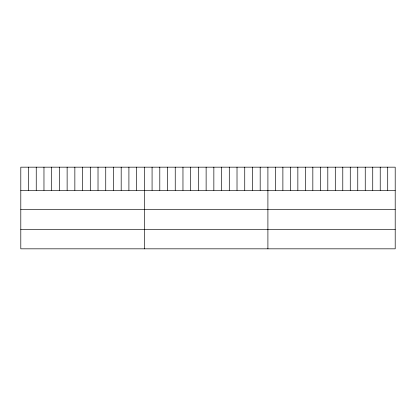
<?xml version="1.0" encoding="UTF-8"?>
<svg xmlns="http://www.w3.org/2000/svg" width="416" height="416" viewBox="0 0 416 416"><rect width="100%" height="100%" fill="white"/><g stroke="black" fill="none" stroke-linecap="round" stroke-linejoin="round"><path stroke-width="0.62" d="M395.2 190.315L395.2 248.83L20.8 248.83L20.8 167.17L395.2 167.17L395.2 190.315L20.8 190.315M20.8 209.628L395.2 209.628M20.8 229.523L395.2 229.523M387.712 167.17L387.712 190.315M380.224 167.17L380.224 190.315M372.736 167.17L372.736 190.315M365.248 167.17L365.248 190.315M357.76 167.17L357.76 190.315M350.272 167.17L350.272 190.315M342.784 167.17L342.784 190.315M335.296 167.17L335.296 190.315M327.808 167.17L327.808 190.315M320.32 167.17L320.32 190.315M312.832 167.17L312.832 190.315M305.344 167.17L305.344 190.315M297.856 167.17L297.856 190.315M290.368 167.17L290.368 190.315M282.88 167.17L282.88 190.315M275.392 167.17L275.392 190.315M267.904 167.17L267.904 248.83M260.182 167.17L260.182 190.315M252.46 167.17L252.46 190.315M244.738 167.17L244.738 190.315M237.016 167.17L237.016 190.315M229.294 167.17L229.294 190.315M221.572 167.17L221.572 190.315M213.85 167.17L213.85 190.315M206.128 167.17L206.128 190.315M198.406 167.17L198.406 190.315M190.684 167.17L190.684 190.315M182.962 167.17L182.962 190.315M175.24 167.17L175.24 190.315M167.518 167.17L167.518 190.315M159.796 167.17L159.796 190.315M152.074 167.17L152.074 190.315M144.352 167.17L144.352 248.83M136.63 167.17L136.63 190.315M128.908 167.17L128.908 190.315M121.186 167.17L121.186 190.315M113.464 167.17L113.464 190.315M105.742 167.17L105.742 190.315M98.02 167.17L98.02 190.315M90.298 167.17L90.298 190.315M82.576 167.17L82.576 190.315M74.854 167.17L74.854 190.315M67.132 167.17L67.132 190.315M59.41 167.17L59.41 190.315M51.688 167.17L51.688 190.315M43.966 167.17L43.966 190.315M36.244 167.17L36.244 190.315M28.522 167.17L28.522 190.315"/></g></svg>
